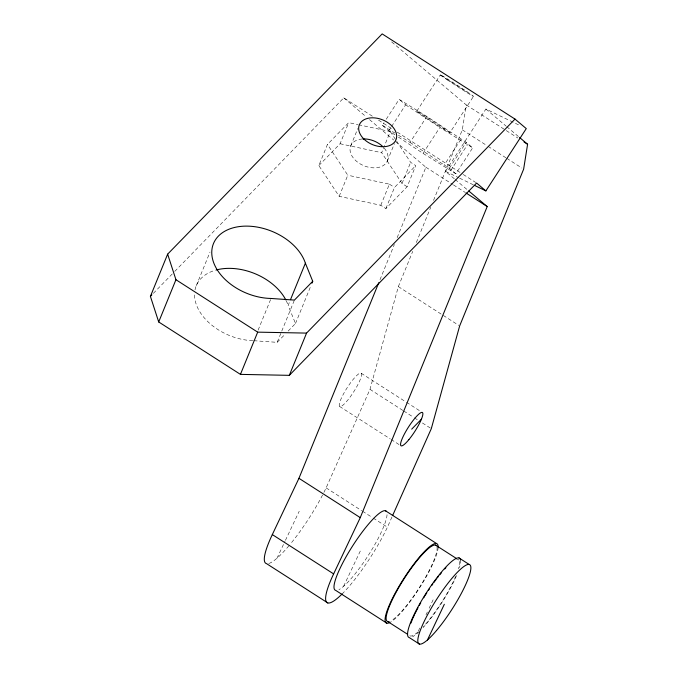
<?xml version="1.0" encoding="UTF-8"?>
<svg xmlns="http://www.w3.org/2000/svg" width="678" height="678" viewBox="0 0 678 678"><rect width="100%" height="100%" fill="white"/><g stroke="black" fill="none" stroke-linecap="round" stroke-linejoin="round"><path stroke-width="0.51" stroke-dasharray="3.39 2.54" d="M433.53 200.383L462.32 129.837L466.286 104.946L391.07 41.417M323.923 492.364A61.884 12.043 -57.3 0 0 326.118 487.872L369.985 389.35L398.342 286.616L412.741 251.343M196.298 285.667L210.011 252.072M396.689 141.244L410.648 162.347L415.758 165.627L407.139 186.747L385.884 208.561L380.782 205.281L339.178 196.332L318.829 165.559L327.449 144.439L348.695 122.625L357.823 124.591M258.106 330.144L271.039 298.464M318.829 165.559L340.076 143.744L348.695 122.625M350.738 145.846L357.789 128.566M288.167 331.042L295.498 323.516L288.142 305.439L290.099 300.642M253.801 340.703L277.175 342.339L294.413 300.1M339.178 196.332L347.797 175.212L327.449 144.439M295.498 323.516L310.778 286.074M407.139 186.747L402.029 183.467L381.672 152.694L390.291 131.574L358.84 124.803M387.35 160.94L394.41 143.66M380.782 205.281L389.401 184.162L347.797 175.212M385.884 208.561L394.503 187.442L415.758 165.627M402.029 183.467L410.648 162.347M379.985 279.734L394.359 244.512M397.155 237.664L425.894 167.237L394.494 140.71M416.334 242.521L430.733 207.248M341.983 594.106A61.884 12.043 -57.3 0 0 387.426 527.187L392.164 516.568M276.971 558.24L284.98 541.315M285.421 540.374L299.218 511.229M343.619 586.275L360.526 550.544M418.318 631.091L420.572 626.328M425.987 614.887L427.335 612.031M429.14 608.217L434.106 597.733M394.952 134.829L388.808 130.778L382.316 125.294L384.002 122.693M386.24 119.235L399.139 99.335L426.869 116.463L466.201 142.346L472.693 147.821L455.87 173.78L423.03 153.381L398.461 137.151M388.808 130.778L391.053 127.311M391.613 126.447L405.639 104.819L399.139 99.335M416.767 111.217L440.361 74.834M398.418 135.236L410.046 142.414L426.869 116.463M423.03 153.381L439.853 127.422L472.693 147.821M449.921 132.719A19.806 0.5 33 0 0 426.335 116.845A19.806 0.5 33 0 0 423.835 116.26A19.806 0.5 33 0 0 449.921 132.719L473.515 96.335M455.87 173.78L449.378 168.297L444.268 165.017L461.091 139.066M454.328 178.78L445.505 171.331L485.897 109.039L520.636 125.871M449.378 168.297L466.201 142.346M450.76 170.5L467.583 144.55M153.355 293.362L174.026 272.141M174.763 271.386L343.771 97.861L373.188 116.735M277.175 342.339L285.235 334.059M340.076 143.744L381.672 152.694M445.505 171.331L458.65 177.695M459.591 178.153L473.676 184.975M382.316 125.294L394.842 133.024M440.573 75.122L467.142 92.166M466.286 104.946L505.381 130.023M506.271 130.591L517.822 137.998M462.32 129.837L487.202 145.787M488.092 146.363L505.864 157.754M506.754 158.33L521.857 168.017M378.544 120.159L392.808 129.312M397.266 132.168L462.345 173.907M463.235 174.475L475.719 182.484M425.894 167.237L452.557 184.331M453.446 184.899L464.998 192.306M389.401 184.162L394.503 187.442M398.342 286.616L458.769 325.364M361.162 373.231A19.806 3.856 -57.3 0 1 347.577 400.317A19.806 3.856 -57.3 0 1 342.432 395.977A19.806 3.856 -57.3 0 1 361.162 373.231L405.588 401.723M406.478 402.291L419.801 410.843M369.985 389.35L402.868 410.436M403.757 411.004L413.529 417.275M414.419 417.843L417.97 420.123M422.411 422.97L430.411 428.098M339.619 406.453L390.265 438.929M391.155 439.505L399.156 444.632M326.118 487.872L361.662 510.661M362.552 511.237L372.324 517.5M373.214 518.077L387.426 527.187M405.639 104.819L439.853 127.422M410.046 142.414L444.268 165.017M485.897 109.039L505.941 125.981M506.746 126.659L518.772 136.82M455.133 179.458L467.964 190.298M343.771 97.861L366.315 116.904M369.535 119.625L393.689 140.032M390.291 131.574L396.113 140.371M443.582 128.498L444.107 129.354M384.273 148.194A19.806 13.382 22.2 0 1 379.061 167.297A19.806 13.382 22.2 0 1 352.068 156.169A19.806 13.382 22.2 0 1 361.984 138.998M322.559 495.025A61.884 12.043 -57.3 0 1 290.209 544.222M288.955 545.722A61.884 12.043 -57.3 0 1 268.369 563.596M252.792 340.678A49.502 33.442 22.2 0 1 194.527 294.303M195.01 289.862A49.502 33.442 22.2 0 1 215.282 270.242M286.218 300.718A49.502 33.442 22.2 0 1 288.142 305.439M460.515 559.909A47.028 9.153 -57.3 0 1 459.464 567.655M456.582 575.469A47.028 9.153 -57.3 0 1 423.064 627.65M419.284 631.549A47.028 9.153 -57.3 0 1 412.487 636.837M459.472 561.409A45.172 8.789 -57.3 0 1 458.464 568.842M455.692 576.342A45.172 8.789 -57.3 0 1 423.504 626.464M417.868 632.049A45.172 8.789 -57.3 0 1 408.741 634.049M456.625 559.494A45.172 8.789 -57.3 0 1 458.947 560.121M436.996 546.985A45.172 8.789 -57.3 0 1 420.513 585.707A45.172 8.789 -57.3 0 1 390.859 620.87M438.141 547.477A47.028 9.153 -57.3 0 1 419.784 587.538A47.028 9.153 -57.3 0 1 390.689 622.04M387.045 514.712A47.028 9.153 -57.3 0 1 368.137 555.638A47.028 9.153 -57.3 0 1 338.907 589.648M447.455 79.97A19.806 0.5 33 0 0 473.481 96.386A19.806 0.5 33 0 0 449.828 80.47A19.806 0.5 33 0 0 447.455 79.97"/><path stroke-width="1.02" d="M519.577 137.49L527.594 144.27L523.636 169.153L459.65 325.932L431.301 428.674L392.587 515.602M485.88 190.891L476.609 183.052L289.32 375.341L240.444 374.383L158.703 321.965L150.406 296.388L167.644 254.148L382.172 33.9L515.009 119.091L526.272 128.6L485.88 190.891L474.617 185.433M158.703 321.965L175.941 279.717L167.644 254.148M240.444 374.383L257.682 332.144L306.558 333.101L515.009 119.091M290.489 299.684L305.38 263.2A49.502 33.442 22.2 0 0 247.572 226.13A49.502 33.442 22.2 0 0 213.231 261.394A49.502 33.442 22.2 0 0 271.039 298.464L294.413 300.1L312.736 281.277L305.38 263.2M311.956 283.192L312.736 281.277M289.32 375.341L306.558 333.101M327.813 602.937L266.505 563.621A61.884 12.043 -57.3 0 1 272.319 534.586L298.947 478.312L378.79 282.667M341.983 594.106A61.884 12.043 -57.3 0 1 333.627 573.902L360.264 517.628L487.211 206.553L468.761 190.976M427.42 640.015L444.327 604.284M150.406 296.388L151.88 294.871M411.699 429.157L421.411 419.19M524.043 141.99L527.594 144.27M465.879 192.874L487.211 206.553M175.941 279.717L257.682 332.144M385.392 510.729L436.488 543.493M458.972 557.909L469.193 564.469M435.505 545.07L456.26 558.375M298.947 478.312L360.264 517.628M272.319 534.586L333.627 573.902M387.74 621.557L407.631 634.311M386.757 623.133L335.661 590.36A47.028 9.153 -57.3 0 1 352.924 545.459A47.028 9.153 -57.3 0 1 386.392 511.398M419.462 644.1L409.241 637.549A47.028 9.153 -57.3 0 1 428.182 590.063A47.028 9.153 -57.3 0 1 460.515 559.909M362.764 138.948A19.806 13.382 22.2 0 1 382.663 146.473M216.146 269.997A49.502 33.442 22.2 0 1 285.819 299.93M410.936 623.082A45.172 8.789 -57.3 0 1 412.521 619.116M412.877 618.277A45.172 8.789 -57.3 0 1 414.47 614.777M414.902 613.878A45.172 8.789 -57.3 0 1 418.012 607.759M419.343 605.318A45.172 8.789 -57.3 0 1 420.733 602.844M423.674 597.843A45.172 8.789 -57.3 0 1 424.699 596.165M425.225 595.335A45.172 8.789 -57.3 0 1 426.801 592.843M428.411 590.369A45.172 8.789 -57.3 0 1 429.505 588.733M431.708 585.521A45.172 8.789 -57.3 0 1 432.81 583.944M433.928 582.402A45.172 8.789 -57.3 0 1 436.149 579.402M437.251 577.944A45.172 8.789 -57.3 0 1 438.352 576.537M439.658 574.893A45.172 8.789 -57.3 0 1 441.598 572.546M444.709 568.995A45.172 8.789 -57.3 0 1 445.912 567.706M389.104 621.54A45.172 8.789 -57.3 0 1 402.74 580.919A45.172 8.789 -57.3 0 1 436.463 545.705M390.003 622.421A47.028 9.153 -57.3 0 1 404.02 578.224A47.028 9.153 -57.3 0 1 438.141 547.477M364.052 139.193A19.806 13.382 22.2 0 0 395.969 139.821A19.806 13.382 22.2 0 0 372.976 117.811A19.806 13.382 22.2 0 0 364.052 139.193M408.885 439.632A19.806 3.856 -57.3 0 0 422.47 412.546A19.806 3.856 -57.3 0 0 403.749 435.293A19.806 3.856 -57.3 0 0 408.885 439.632M436.53 630.498A47.028 9.153 -57.3 0 0 470.185 565.13A47.028 9.153 -57.3 0 0 426.267 617.217A47.028 9.153 -57.3 0 0 436.53 630.498"/></g></svg>
